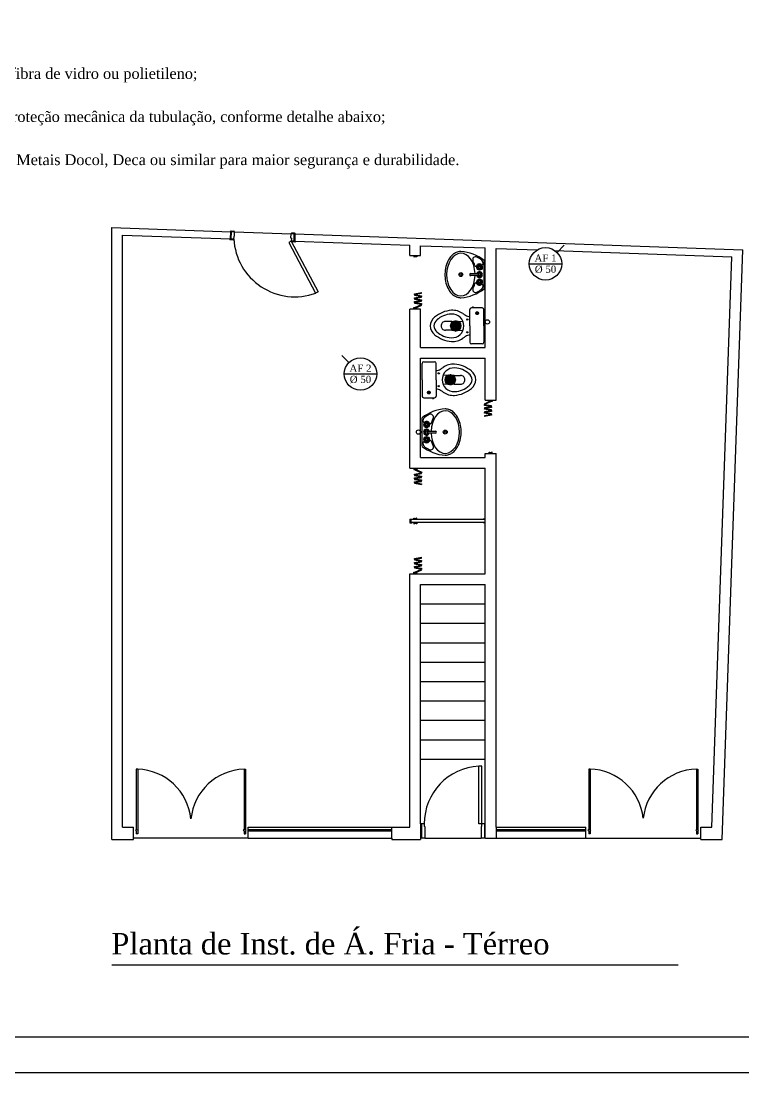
# Model space of a CAD drawing. Header units: millimetres. Extents: x 8900 to 13100, y 733 to 3683.
# Drawn here: x 9999 to 11005, y 733 to 2197 of the extents above; entities that cross this region are included whole.
import ezdxf
from ezdxf.enums import TextEntityAlignment as Align

# ---------------------------------------------------------------- set-up
doc = ezdxf.new("R2010")
doc.units = ezdxf.units.MM
for name, color, linetype in [('001 - 0.050', 1, 'Continuous'), ('002 - 0.150', 2, 'Continuous'), ('004 - 0.350', 4, 'Continuous'), ('005 - 0.350 Color', 5, 'Continuous'), ('006 - 0.500', 6, 'Continuous'), ('014 - 1.000', 14, 'Continuous')]:
    doc.layers.add(name, color=color, linetype=linetype)
doc.styles.add('style1', font='BOOKOS.TTF')
doc.styles.add('style2', font='BOOKOSBI.TTF')
doc.styles.add('style4', font='romantic.ttf')

msp = doc.modelspace()

# ---------------------------------------------------------------- linework, layer by layer
at = {"layer": '001 - 0.050'}
for p, q in [((10296.9, 1903.8), (10291.4, 1904)), ((10291.9, 1905), (10295.9, 1904.9)), ((10292, 1894), (10292.4, 1904)), ((10296.7, 1897.9), (10296.9, 1903.8)), ((10290.8, 1893.1), (10294.8, 1892.9)), ((10295.8, 1893.9), (10291, 1894.1)), ((10295.8, 1893.9), (10296, 1897.9)), ((10296.7, 1897.9), (10296, 1897.9)), ((10372.2, 1889.2), (10409.7, 1818.5)), ((10375.2, 1895), (10375.4, 1901)), ((10375.9, 1895), (10375.2, 1895)), ((10380.9, 1900.9), (10375.4, 1901)), ((10375.4, 1901), (10375.4, 1901)), ((10375.8, 1891), (10413.3, 1820.4)), ((10375.8, 1891), (10375.8, 1891)), ((10380.4, 1901.9), (10376.5, 1902)), ((10380.7, 1889.8), (10376.7, 1890)), ((10379.6, 1890.9), (10379.9, 1900.9)), ((10642.6, 1861.4), (10642.6, 1859.1)), ((10644.1, 1864.1), (10644.1, 1824.5)), ((10625.6, 1845.7), (10635.6, 1845.7)), ((10636.6, 1854.7), (10635.9, 1854.7)), ((10636.6, 1854), (10635.9, 1854)), ((10637.6, 1855.6), (10637.6, 1856.4)), ((10637.6, 1853), (10637.6, 1852.3)), ((10638.3, 1855.6), (10638.3, 1856.4)), ((10638.3, 1853), (10638.3, 1852.3)), ((10639.3, 1854.7), (10640, 1854.7)), ((10639.3, 1854), (10640, 1854)), ((10635.6, 1843), (10625.6, 1843)), ((10636.6, 1834.7), (10635.9, 1834.7)), ((10636.6, 1834), (10635.9, 1834)), ((10637.6, 1835.7), (10637.6, 1836.4)), ((10637.6, 1833.1), (10637.6, 1832.3)), ((10638.3, 1835.7), (10638.3, 1836.4)), ((10638.3, 1833.1), (10638.3, 1832.3)), ((10639.3, 1834.7), (10640, 1834.7)), ((10639.3, 1834), (10640, 1834)), ((10413.3, 1820.4), (10409.7, 1818.5)), ((10642.6, 1829.6), (10642.6, 1827.3)), ((10624.3, 1772.9), (10624.3, 1795.6)), ((10641.6, 1797.9), (10626.7, 1797.9)), ((10627.9, 1797.9), (10627.9, 1798.5)), ((10629.5, 1798.5), (10627.9, 1798.5)), ((10629.3, 1798.8), (10628.1, 1798.8)), ((10629.5, 1797.9), (10629.5, 1798.5)), ((10632.6, 1791), (10634.3, 1792.7)), ((10632.6, 1790.8), (10634.6, 1792.7)), ((10632.6, 1790.6), (10634.8, 1792.7)), ((10632.6, 1791), (10634.7, 1788.9)), ((10632.6, 1790.8), (10634.5, 1788.9)), ((10632.6, 1790.6), (10634.3, 1788.9)), ((10632.7, 1791.2), (10634.1, 1792.7)), ((10632.7, 1790.4), (10634.9, 1792.7)), ((10632.7, 1790.2), (10635.1, 1792.6)), ((10632.7, 1791.3), (10635.1, 1789)), ((10632.7, 1791.2), (10634.9, 1788.9)), ((10632.7, 1790.3), (10634, 1789)), ((10632.8, 1790.1), (10635.3, 1792.6)), ((10632.8, 1789.9), (10635.4, 1792.5)), ((10632.8, 1791.6), (10633.8, 1792.5)), ((10632.8, 1791.6), (10635.4, 1789.1)), ((10632.8, 1791.5), (10635.2, 1789)), ((10632.8, 1789.9), (10633.7, 1789.1)), ((10632.9, 1789.8), (10635.5, 1792.4)), ((10632.9, 1791.8), (10635.5, 1789.2)), ((10633, 1789.7), (10635.7, 1792.3)), ((10633, 1791.9), (10635.6, 1789.2)), ((10633.1, 1789.6), (10635.8, 1792.2)), ((10633.1, 1792), (10635.7, 1789.3)), ((10633.2, 1789.4), (10635.9, 1792.1)), ((10633.2, 1792.1), (10635.9, 1789.4)), ((10633.3, 1792.2), (10636, 1789.5)), ((10633.3, 1789.3), (10636, 1792)), ((10633.4, 1792.3), (10636.1, 1789.7)), ((10633.4, 1789.3), (10636.1, 1791.9)), ((10633.5, 1792.4), (10636.1, 1789.8)), ((10633.5, 1789.2), (10636.2, 1791.8)), ((10633.6, 1792.5), (10636.2, 1789.9)), ((10633.7, 1789.1), (10636.2, 1791.6)), ((10633.8, 1792.6), (10636.3, 1790.1)), ((10633.8, 1789), (10636.3, 1791.5)), ((10633.9, 1792.6), (10636.3, 1790.2)), ((10634, 1789), (10636.4, 1791.3)), ((10634.1, 1792.7), (10636.4, 1790.4)), ((10634.1, 1788.9), (10636.4, 1791.2)), ((10634.3, 1792.7), (10636.4, 1790.6)), ((10634.3, 1788.9), (10636.4, 1791)), ((10634.5, 1792.7), (10636.4, 1790.8)), ((10634.5, 1788.9), (10636.4, 1790.8)), ((10634.7, 1792.7), (10636.4, 1791)), ((10634.8, 1788.9), (10636.4, 1790.6)), ((10635, 1792.7), (10636.4, 1791.2)), ((10635, 1789), (10636.4, 1790.3)), ((10635.3, 1792.6), (10636.3, 1791.5)), ((10635.4, 1789.1), (10636.2, 1790)), ((10641.6, 1797.9), (10641.6, 1797.9)), ((10641.6, 1797.9), (10641.6, 1797.9)), ((10643.9, 1772.9), (10643.9, 1795.6)), ((10599.4, 1778.9), (10590.3, 1779.1)), ((10597.6, 1772.8), (10598.8, 1774)), ((10597.6, 1773.5), (10605.3, 1765.8)), ((10597.6, 1773.3), (10605.1, 1765.8)), ((10597.6, 1772.4), (10604.2, 1765.8)), ((10597.7, 1771.8), (10598.3, 1772.3)), ((10597.8, 1774.5), (10606.3, 1766)), ((10598, 1774.3), (10599.4, 1775.7)), ((10598.1, 1775.4), (10607.2, 1766.2)), ((10598.4, 1776.2), (10608, 1766.6)), ((10598.5, 1776), (10600, 1777.5)), ((10598.5, 1771.5), (10600, 1772.9)), ((10598.8, 1776.9), (10608.7, 1767)), ((10599.1, 1773.2), (10600.5, 1774.6)), ((10599.3, 1777.6), (10609.4, 1767.5)), ((10599.4, 1778.4), (10614.9, 1779.4)), ((10599.4, 1778.9), (10604.3, 1779.2)), ((10599.4, 1778.4), (10599.4, 1772.9)), ((10599.4, 1767.5), (10599.4, 1772.9)), ((10599.7, 1774.9), (10601.1, 1776.3)), ((10599.9, 1778.1), (10610, 1768)), ((10600.3, 1776.6), (10601.7, 1778)), ((10600.3, 1772.1), (10601.7, 1773.5)), ((10600.5, 1778.7), (10610.5, 1768.7)), ((10600.8, 1778.3), (10602.1, 1779.6)), ((10600.8, 1773.8), (10602.2, 1775.2)), ((10601.2, 1779.1), (10610.9, 1769.3)), ((10601.4, 1775.5), (10602.8, 1776.9)), ((10601.4, 1770.9), (10602.8, 1772.3)), ((10601.9, 1779.5), (10611.3, 1770.1)), ((10601.9, 1779.5), (10611.3, 1770.1)), ((10602, 1777.2), (10603.4, 1778.6)), ((10602, 1772.6), (10603.4, 1774)), ((10602.5, 1778.9), (10603.7, 1780)), ((10602.5, 1774.3), (10603.9, 1775.7)), ((10602.7, 1779.8), (10611.6, 1770.9)), ((10603.1, 1776), (10604.5, 1777.5)), ((10603.1, 1771.5), (10604.5, 1772.9)), ((10603.7, 1780), (10611.8, 1771.9)), ((10603.7, 1777.7), (10605.1, 1779.2)), ((10603.7, 1773.2), (10605.1, 1774.6)), ((10604.2, 1779.4), (10604.9, 1780.1)), ((10604.2, 1774.9), (10605.7, 1776.3)), ((10604.7, 1780.1), (10611.9, 1772.9)), ((10604.8, 1776.6), (10606.2, 1778)), ((10604.8, 1772.1), (10606.2, 1773.5)), ((10605.4, 1778.3), (10606.8, 1779.7)), ((10605.4, 1773.8), (10606.8, 1775.2)), ((10605.9, 1775.5), (10609.1, 1778.6)), ((10605.9, 1775.5), (10607.4, 1776.9)), ((10605.9, 1770.9), (10607.4, 1772.3)), ((10606, 1780), (10611.8, 1774.1)), ((10606.5, 1777.2), (10607.9, 1778.6)), ((10606.5, 1772.6), (10607.9, 1774)), ((10607.1, 1778.9), (10607.7, 1779.5)), ((10607.1, 1774.3), (10608.5, 1775.7)), ((10607.6, 1779.5), (10611.3, 1775.7)), ((10607.6, 1776), (10609.1, 1777.5)), ((10607.6, 1771.5), (10609.1, 1772.9)), ((10608.2, 1777.7), (10609.1, 1778.6)), ((10608.2, 1773.2), (10609.6, 1774.6)), ((10608.8, 1774.9), (10610.2, 1776.3)), ((10609.3, 1776.6), (10610.3, 1777.5)), ((10609.3, 1772.1), (10610.8, 1773.5)), ((10609.9, 1773.8), (10611.3, 1775.2)), ((10610.5, 1775.5), (10611.2, 1776.1)), ((10610.5, 1770.9), (10611.9, 1772.3)), ((10611.1, 1772.6), (10611.9, 1773.5)), ((10611.6, 1774.3), (10611.7, 1774.5)), ((10624.3, 1772.9), (10624.3, 1750.3)), ((10643.9, 1772.9), (10643.9, 1750.3)), ((10599.4, 1767), (10590.3, 1766.8)), ((10597.9, 1771), (10602.8, 1766.1)), ((10598.2, 1770), (10599.4, 1771.2)), ((10598.6, 1769.3), (10598.8, 1769.5)), ((10598.9, 1768.9), (10600.7, 1767.1)), ((10599.1, 1768.6), (10600.5, 1770.1)), ((10599.4, 1767.5), (10614.8, 1766.5)), ((10599.4, 1767), (10604.3, 1766.7)), ((10599.6, 1768), (10600, 1768.4)), ((10599.7, 1770.4), (10601.1, 1771.8)), ((10600.3, 1767.5), (10601.7, 1768.9)), ((10600.8, 1769.2), (10602.2, 1770.6)), ((10600.9, 1767), (10601.1, 1767.2)), ((10601.6, 1766.6), (10602.8, 1767.8)), ((10602, 1768.1), (10603.4, 1769.5)), ((10602.5, 1769.8), (10603.9, 1771.2)), ((10603.1, 1766.9), (10604.5, 1768.4)), ((10603.3, 1766), (10603.9, 1766.7)), ((10603.7, 1768.6), (10605.1, 1770.1)), ((10604.2, 1770.4), (10605.7, 1771.8)), ((10604.2, 1765.8), (10605.7, 1767.2)), ((10604.8, 1767.5), (10606.2, 1768.9)), ((10605.4, 1769.2), (10606.8, 1770.6)), ((10605.9, 1766.4), (10607.4, 1767.8)), ((10606.5, 1768.1), (10607.9, 1769.5)), ((10607.1, 1769.8), (10608.5, 1771.2)), ((10607.2, 1766.2), (10611.5, 1770.5)), ((10607.6, 1766.9), (10609.1, 1768.4)), ((10608.2, 1768.6), (10609.6, 1770.1)), ((10608.8, 1770.4), (10610.2, 1771.8)), ((10609.3, 1767.5), (10610.4, 1768.6)), ((10609.9, 1769.2), (10611.3, 1770.6)), ((10641.6, 1747.9), (10626.7, 1747.9)), ((10557.9, 1697.9), (10557.9, 1720.6)), ((10560.3, 1722.9), (10575.2, 1722.9)), ((10577.6, 1697.9), (10577.6, 1720.6)), ((10602.5, 1703.4), (10587.1, 1704.4)), ((10591.4, 1700), (10590, 1698.6)), ((10598.2, 1690.9), (10590.1, 1699)), ((10599.1, 1691.1), (10590.3, 1700)), ((10594.6, 1704.6), (10590.4, 1700.4)), ((10592, 1701.7), (10590.5, 1700.3)), ((10600, 1691.4), (10590.6, 1700.8)), ((10600, 1691.4), (10590.6, 1700.8)), ((10600.7, 1691.8), (10591, 1701.6)), ((10592.5, 1698.8), (10591.1, 1697.4)), ((10592.5, 1703.4), (10591.4, 1702.3)), ((10601.4, 1692.2), (10591.4, 1702.2)), ((10593.1, 1700.5), (10591.7, 1699.1)), ((10602, 1692.8), (10591.9, 1702.9)), ((10593.7, 1702.2), (10592.2, 1700.8)), ((10602.6, 1693.3), (10592.5, 1703.4)), ((10594.2, 1703.9), (10592.8, 1702.5)), ((10594.2, 1699.4), (10592.8, 1698)), ((10603.1, 1694), (10593.2, 1703.9)), ((10594.8, 1701.1), (10593.4, 1699.7)), ((10603.5, 1694.7), (10593.9, 1704.3)), ((10595.4, 1702.8), (10594, 1701.4)), ((10595.9, 1704.5), (10594.5, 1703.1)), ((10595.9, 1700), (10594.5, 1698.5)), ((10603.8, 1695.5), (10594.7, 1704.7)), ((10596.5, 1701.7), (10595.1, 1700.3)), ((10604.1, 1696.4), (10595.5, 1704.9)), ((10597.1, 1703.4), (10595.7, 1702)), ((10597.1, 1698.8), (10595.7, 1697.4)), ((10597.6, 1705.1), (10596.2, 1703.7)), ((10597.6, 1700.5), (10596.2, 1699.1)), ((10604.2, 1697.4), (10596.5, 1705.1)), ((10604.3, 1697.6), (10596.8, 1705.1)), ((10598.2, 1702.2), (10596.8, 1700.8)), ((10598.8, 1703.9), (10597.4, 1702.5)), ((10598.8, 1699.4), (10597.4, 1698)), ((10602.5, 1703.9), (10597.6, 1704.2)), ((10604.2, 1698.5), (10597.7, 1705.1)), ((10598.6, 1704.9), (10597.9, 1704.2)), ((10599.4, 1701.1), (10597.9, 1699.7)), ((10599.9, 1702.8), (10598.5, 1701.4)), ((10604, 1699.9), (10599, 1704.8)), ((10600.3, 1704.3), (10599.1, 1703.1)), ((10600.5, 1700), (10599.1, 1698.5)), ((10601.1, 1701.7), (10599.6, 1700.3)), ((10601.6, 1703.4), (10600.2, 1702)), ((10601.6, 1698.8), (10600.2, 1697.4)), ((10601, 1703.9), (10600.8, 1703.7)), ((10602.2, 1700.5), (10600.8, 1699.1)), ((10603, 1702), (10601.2, 1703.8)), ((10602.8, 1702.2), (10601.3, 1700.8)), ((10602.3, 1702.9), (10601.9, 1702.5)), ((10603.3, 1699.4), (10601.9, 1698)), ((10602.5, 1703.9), (10611.6, 1704.1)), ((10602.5, 1703.4), (10602.5, 1697.9)), ((10603.6, 1700.8), (10602.5, 1699.7)), ((10603.3, 1701.6), (10603, 1701.4)), ((10604.2, 1699.1), (10603.6, 1698.5)), ((10557.9, 1697.9), (10557.9, 1675.3)), ((10577.6, 1697.9), (10577.6, 1675.3)), ((10602.5, 1692.5), (10587, 1691.5)), ((10590.8, 1698.3), (10590, 1697.4)), ((10597.2, 1690.8), (10590, 1698)), ((10595.9, 1690.9), (10590.1, 1696.7)), ((10590.3, 1696.6), (10590.1, 1696.4)), ((10592, 1697.1), (10590.5, 1695.7)), ((10594.3, 1691.4), (10590.5, 1695.1)), ((10591.4, 1695.4), (10590.7, 1694.8)), ((10592.5, 1694.3), (10591.6, 1693.4)), ((10593.1, 1696), (10591.7, 1694.6)), ((10593.7, 1697.7), (10592.2, 1696.3)), ((10595.9, 1695.4), (10592.8, 1692.3)), ((10594.2, 1694.9), (10592.8, 1693.4)), ((10593.7, 1693.2), (10592.8, 1692.3)), ((10594.8, 1696.6), (10593.4, 1695.1)), ((10595.4, 1698.3), (10594, 1696.8)), ((10595.4, 1693.7), (10594, 1692.3)), ((10594.8, 1692), (10594.2, 1691.4)), ((10595.9, 1695.4), (10594.5, 1694)), ((10596.5, 1697.1), (10595.1, 1695.7)), ((10596.5, 1692.6), (10595.1, 1691.2)), ((10597.1, 1694.3), (10595.7, 1692.9)), ((10597.6, 1696), (10596.2, 1694.6)), ((10598.2, 1697.7), (10596.8, 1696.3)), ((10598.2, 1693.2), (10596.8, 1691.7)), ((10597.6, 1691.4), (10597, 1690.8)), ((10598.8, 1694.9), (10597.4, 1693.4)), ((10602.5, 1692), (10597.6, 1691.7)), ((10599.4, 1696.6), (10597.9, 1695.1)), ((10599.4, 1692), (10598.2, 1690.9)), ((10599.9, 1698.3), (10598.5, 1696.8)), ((10599.9, 1693.7), (10598.5, 1692.3)), ((10600.5, 1695.4), (10599.1, 1694)), ((10601.1, 1697.1), (10599.6, 1695.7)), ((10601.1, 1692.6), (10599.8, 1691.3)), ((10601.6, 1694.3), (10600.2, 1692.9)), ((10602.2, 1696), (10600.8, 1694.6)), ((10602.8, 1697.7), (10601.3, 1696.3)), ((10603.3, 1694.9), (10601.9, 1693.4)), ((10602.5, 1692.5), (10602.5, 1697.9)), ((10603.9, 1696.6), (10602.5, 1695.1)), ((10602.5, 1692), (10611.6, 1691.8)), ((10604.3, 1698.1), (10603, 1696.8)), ((10560.3, 1672.9), (10575.2, 1672.9)), ((10560.3, 1672.9), (10560.3, 1672.9)), ((10560.3, 1672.9), (10560.3, 1672.9)), ((10567.3, 1682), (10565.4, 1680.1)), ((10567.4, 1678.2), (10565.4, 1680.1)), ((10567.1, 1682), (10565.5, 1680.3)), ((10567.5, 1682), (10565.5, 1679.9)), ((10567.7, 1682), (10565.5, 1679.7)), ((10566.9, 1681.9), (10565.5, 1680.6)), ((10567.9, 1681.9), (10565.5, 1679.5)), ((10567.9, 1678.3), (10565.5, 1680.7)), ((10567.8, 1678.2), (10565.5, 1680.5)), ((10567.6, 1678.2), (10565.5, 1680.3)), ((10567.2, 1678.2), (10565.5, 1679.9)), ((10566.9, 1678.2), (10565.5, 1679.7)), ((10568.1, 1681.9), (10565.6, 1679.4)), ((10568.2, 1681.8), (10565.6, 1679.2)), ((10566.5, 1681.8), (10565.6, 1680.9)), ((10568.1, 1678.3), (10565.6, 1680.8)), ((10566.6, 1678.3), (10565.6, 1679.4)), ((10568.3, 1681.7), (10565.7, 1679.1)), ((10568.4, 1678.5), (10565.7, 1681.1)), ((10568.2, 1678.4), (10565.7, 1681)), ((10568.5, 1681.6), (10565.8, 1679)), ((10568.5, 1678.6), (10565.8, 1681.2)), ((10568.6, 1681.5), (10565.9, 1678.9)), ((10568.6, 1678.7), (10565.9, 1681.3)), ((10568.7, 1678.8), (10566, 1681.5)), ((10568.7, 1681.4), (10566, 1678.7)), ((10568.8, 1678.9), (10566.1, 1681.6)), ((10568.8, 1681.3), (10566.1, 1678.6)), ((10568.9, 1681.2), (10566.2, 1678.6)), ((10568.9, 1679), (10566.3, 1681.6)), ((10569, 1681.1), (10566.3, 1678.5)), ((10569, 1679.1), (10566.4, 1681.7)), ((10569.1, 1679.3), (10566.5, 1681.8)), ((10569, 1681), (10566.5, 1678.4)), ((10569.1, 1680.8), (10566.6, 1678.3)), ((10569.1, 1679.4), (10566.7, 1681.9)), ((10569.2, 1679.6), (10566.8, 1681.9)), ((10569.2, 1680.7), (10566.8, 1678.3)), ((10569.2, 1680.5), (10566.9, 1678.2)), ((10569.2, 1679.7), (10567, 1682)), ((10569.2, 1680.3), (10567.1, 1678.2)), ((10569.2, 1679.9), (10567.2, 1682)), ((10569.3, 1680.1), (10567.3, 1678.2)), ((10569.3, 1680.1), (10567.4, 1682)), ((10569.2, 1679.9), (10567.5, 1678.2)), ((10569.2, 1680.3), (10567.6, 1682)), ((10569.2, 1679.6), (10567.8, 1678.2)), ((10569.2, 1680.6), (10567.9, 1681.9)), ((10569.1, 1679.3), (10568.1, 1678.3)), ((10569.1, 1680.9), (10568.2, 1681.8)), ((10572.4, 1672.9), (10572.4, 1672.4)), ((10572.4, 1672.4), (10574, 1672.4)), ((10572.6, 1672.1), (10573.8, 1672.1)), ((10574, 1672.9), (10574, 1672.4)), ((10557.9, 1605.3), (10557.9, 1644.9)), ((10559.4, 1639.9), (10559.4, 1642.2)), ((10562.8, 1635.4), (10562.1, 1635.4)), ((10562.8, 1634.8), (10562.1, 1634.8)), ((10563.8, 1636.4), (10563.8, 1637.2)), ((10563.8, 1633.8), (10563.8, 1633)), ((10564.5, 1636.4), (10564.5, 1637.2)), ((10564.5, 1633.8), (10564.5, 1633)), ((10565.4, 1634.8), (10566.2, 1634.8)), ((10565.5, 1635.4), (10566.2, 1635.4)), ((10566.5, 1626.5), (10576.5, 1626.5)), ((10562.8, 1615.5), (10562.1, 1615.5)), ((10562.8, 1614.8), (10562.1, 1614.8)), ((10563.8, 1616.5), (10563.8, 1617.2)), ((10563.8, 1613.8), (10563.8, 1613.1)), ((10564.5, 1616.5), (10564.5, 1617.2)), ((10564.5, 1613.8), (10564.5, 1613.1)), ((10565.4, 1614.8), (10566.2, 1614.8)), ((10565.5, 1615.5), (10566.2, 1615.5)), ((10576.5, 1623.8), (10566.5, 1623.8)), ((10559.4, 1608.1), (10559.4, 1610.4)), ((10640.9, 1159.9), (10636.9, 1159.9)), ((10636.9, 1079.9), (10636.9, 1159.9)), ((10640.9, 1079.9), (10640.9, 1159.9)), ((10560.9, 1079.9), (10556.1, 1079.9)), ((10557.1, 1079.9), (10557.1, 1059.9)), ((10560.9, 1079.9), (10560.9, 1075.9)), ((10561.6, 1075.9), (10560.9, 1075.9)), ((10561.6, 1075.9), (10561.6, 1059.9)), ((10640.9, 1075.9), (10640.2, 1075.9)), ((10640.2, 1075.9), (10640.2, 1059.9)), ((10640.9, 1079.9), (10640.9, 1079.9)), ((10644.7, 1079.9), (10644.7, 1059.9)), ((10561.6, 1059.9), (10556.1, 1059.9)), ((10640.2, 1059.9), (10640.2, 1059.9)), ((10645.7, 1059.9), (10640.2, 1059.9)), ((10646.2, 1059.9), (10646.2, 1059.9))]:
    msp.add_line(p, q, dxfattribs=at)
at = {"layer": '001 - 0.050', "ltscale": 2.5}
for p, q in [((10375.8, 1891), (10372.2, 1889.2)), ((10375.9, 1895), (10375.8, 1891)), ((10380.6, 1890.9), (10375.8, 1891)), ((10546.4, 1871), (10546.4, 1869)), ((10546.4, 1869), (10546.9, 1869)), ((10546.9, 1869), (10547.6, 1869.7)), ((10547.6, 1869.7), (10549.2, 1869.7)), ((10549.9, 1869), (10549.2, 1869.7)), ((10550.4, 1869), (10549.9, 1869)), ((10550.4, 1871), (10550.4, 1869)), ((10547.2, 1817.6), (10557.1, 1819.3)), ((10547.4, 1816.6), (10547.2, 1817.6)), ((10547.4, 1816.6), (10547.2, 1815.6)), ((10547.4, 1816.6), (10557.2, 1818.3)), ((10547.4, 1816.6), (10557.2, 1814.8)), ((10557.2, 1818.3), (10557.1, 1819.3)), ((10547.2, 1815.6), (10557.1, 1813.8)), ((10547.2, 1812.1), (10557.1, 1813.8)), ((10547.4, 1811.1), (10547.2, 1812.1)), ((10547.4, 1811.1), (10547.2, 1810.1)), ((10547.2, 1810.1), (10557.1, 1808.4)), ((10547.2, 1806.7), (10557.1, 1808.4)), ((10547.4, 1805.7), (10547.2, 1806.7)), ((10547.4, 1805.7), (10547.2, 1804.7)), ((10547.2, 1804.7), (10557.1, 1803)), ((10547.4, 1811.1), (10557.2, 1812.9)), ((10547.4, 1811.1), (10557.2, 1809.4)), ((10547.4, 1805.7), (10557.2, 1807.4)), ((10547.4, 1805.7), (10557.2, 1803.9)), ((10548, 1798.6), (10557.1, 1802.8)), ((10548.4, 1797.7), (10557.5, 1801.9)), ((10557.2, 1814.8), (10557.1, 1813.8)), ((10557.2, 1812.9), (10557.1, 1813.8)), ((10557.2, 1809.4), (10557.1, 1808.4)), ((10557.2, 1807.4), (10557.1, 1808.4)), ((10557.2, 1803.9), (10557.1, 1803)), ((10557.5, 1801.9), (10557.1, 1802.8)), ((10546.4, 1796.4), (10546.4, 1798.4)), ((10546.4, 1798.4), (10546.9, 1798.4)), ((10546.9, 1798.4), (10547.6, 1797.7)), ((10547.6, 1797.7), (10549.2, 1797.7)), ((10548.4, 1797.7), (10548, 1798.6)), ((10549.9, 1798.4), (10549.2, 1797.7)), ((10550.4, 1798.4), (10549.9, 1798.4)), ((10550.4, 1796.4), (10550.4, 1798.4)), ((10651.4, 1669.7), (10651.4, 1667.7)), ((10655.4, 1669.7), (10655.4, 1667.7)), ((10653.4, 1668.5), (10644.4, 1664.2)), ((10644.4, 1664.2), (10644.8, 1663.3)), ((10644.6, 1662.2), (10644.8, 1663.2)), ((10654.5, 1660.5), (10644.6, 1662.2)), ((10654.5, 1660.5), (10644.6, 1658.7)), ((10644.6, 1658.7), (10644.8, 1657.7)), ((10644.6, 1656.8), (10644.8, 1657.7)), ((10654.5, 1655), (10644.6, 1656.8)), ((10654.5, 1655), (10644.6, 1653.3)), ((10653.9, 1667.5), (10644.8, 1663.3)), ((10654.7, 1661.5), (10644.8, 1663.2)), ((10654.7, 1659.5), (10644.8, 1657.7)), ((10654.7, 1656), (10644.8, 1657.7)), ((10651.4, 1667.7), (10651.9, 1667.7)), ((10651.9, 1667.7), (10652.6, 1668.5)), ((10654.2, 1668.5), (10652.6, 1668.5)), ((10653.4, 1668.5), (10653.9, 1667.5)), ((10654.9, 1667.7), (10654.2, 1668.5)), ((10654.5, 1660.5), (10654.7, 1661.5)), ((10654.5, 1660.5), (10654.7, 1659.5)), ((10654.5, 1655), (10654.7, 1656)), ((10654.5, 1655), (10654.7, 1654)), ((10655.4, 1667.7), (10654.9, 1667.7)), ((10644.6, 1653.3), (10644.8, 1652.3)), ((10644.6, 1651.3), (10644.8, 1652.3)), ((10654.5, 1649.6), (10644.6, 1651.3)), ((10654.5, 1649.6), (10644.6, 1647.8)), ((10644.6, 1647.8), (10644.8, 1646.9)), ((10654.7, 1654), (10644.8, 1652.3)), ((10654.7, 1650.6), (10644.8, 1652.3)), ((10654.7, 1648.6), (10644.8, 1646.9)), ((10654.5, 1649.6), (10654.7, 1650.6)), ((10654.5, 1649.6), (10654.7, 1648.6)), ((10651.4, 1595.1), (10651.4, 1597.1)), ((10651.4, 1597.1), (10651.9, 1597.1)), ((10651.9, 1597.1), (10652.6, 1596.4)), ((10654.2, 1596.4), (10652.6, 1596.4)), ((10654.9, 1597.1), (10654.2, 1596.4)), ((10655.4, 1597.1), (10654.9, 1597.1)), ((10655.4, 1595.1), (10655.4, 1597.1)), ((10546.4, 1574.9), (10546.4, 1572.9)), ((10546.4, 1572.9), (10546.9, 1572.9)), ((10546.9, 1572.9), (10547.6, 1573.7)), ((10547.2, 1566.7), (10557.1, 1568.4)), ((10547.4, 1565.7), (10557.2, 1567.4)), ((10547.6, 1573.7), (10549.2, 1573.7)), ((10548.4, 1573.7), (10548, 1572.7)), ((10548, 1572.7), (10557.1, 1568.5)), ((10548.4, 1573.7), (10557.5, 1569.4)), ((10549.9, 1572.9), (10549.2, 1573.7)), ((10550.4, 1572.9), (10549.9, 1572.9)), ((10550.4, 1574.9), (10550.4, 1572.9)), ((10557.5, 1569.4), (10557.1, 1568.5)), ((10557.2, 1567.4), (10557.1, 1568.4)), ((10547.4, 1565.7), (10547.2, 1566.7)), ((10547.4, 1565.7), (10547.2, 1564.7)), ((10547.2, 1564.7), (10557.1, 1562.9)), ((10547.2, 1561.2), (10557.1, 1562.9)), ((10547.4, 1560.2), (10547.2, 1561.2)), ((10547.4, 1560.2), (10547.2, 1559.2)), ((10547.2, 1559.2), (10557.1, 1557.5)), ((10547.2, 1555.8), (10557.1, 1557.5)), ((10547.4, 1554.8), (10547.2, 1555.8)), ((10547.4, 1554.8), (10547.2, 1553.8)), ((10547.2, 1553.8), (10557.1, 1552.1)), ((10547.4, 1565.7), (10557.2, 1563.9)), ((10547.4, 1560.2), (10557.2, 1562)), ((10547.4, 1560.2), (10557.2, 1558.5)), ((10547.4, 1554.8), (10557.2, 1556.5)), ((10547.4, 1554.8), (10557.2, 1553)), ((10557.2, 1563.9), (10557.1, 1562.9)), ((10557.2, 1562), (10557.1, 1562.9)), ((10557.2, 1558.5), (10557.1, 1557.5)), ((10557.2, 1556.5), (10557.1, 1557.5)), ((10557.2, 1553), (10557.1, 1552.1)), ((10540.9, 1503.9), (10543.9, 1503.9)), ((10540.9, 1503.9), (10540.9, 1498.9)), ((10540.9, 1498.9), (10543.9, 1498.9)), ((10645.9, 1503.4), (10542.4, 1503.4)), ((10542.4, 1503.4), (10542.4, 1499.4)), ((10645.9, 1499.4), (10542.4, 1499.4)), ((10543.9, 1503.4), (10543.9, 1503.9)), ((10543.9, 1498.9), (10543.9, 1499.4)), ((10546.4, 1503.3), (10546.4, 1505.3)), ((10546.4, 1505.3), (10546.9, 1505.3)), ((10546.4, 1499.5), (10546.4, 1497.5)), ((10546.4, 1497.5), (10546.9, 1497.5)), ((10546.9, 1505.3), (10547.6, 1504.6)), ((10546.9, 1497.5), (10547.6, 1498.3)), ((10547.6, 1504.6), (10549.2, 1504.6)), ((10547.6, 1498.3), (10549.2, 1498.3)), ((10549.9, 1505.3), (10549.2, 1504.6)), ((10549.9, 1497.5), (10549.2, 1498.3)), ((10550.4, 1505.3), (10549.9, 1505.3)), ((10550.4, 1497.5), (10549.9, 1497.5)), ((10550.4, 1503.3), (10550.4, 1505.3)), ((10550.4, 1499.5), (10550.4, 1497.5)), ((10645.9, 1503.9), (10642.9, 1503.9)), ((10642.9, 1503.4), (10642.9, 1503.9)), ((10642.9, 1498.9), (10642.9, 1499.4)), ((10645.9, 1498.9), (10642.9, 1498.9)), ((10547.2, 1449.1), (10557.1, 1450.8)), ((10547.4, 1448.1), (10557.2, 1449.8)), ((10557.2, 1449.8), (10557.1, 1450.8)), ((10547.4, 1448.1), (10547.2, 1449.1)), ((10547.4, 1448.1), (10547.2, 1447.1)), ((10547.2, 1447.1), (10557.1, 1445.4)), ((10547.2, 1443.7), (10557.1, 1445.4)), ((10547.4, 1442.7), (10547.2, 1443.7)), ((10547.4, 1442.7), (10547.2, 1441.7)), ((10547.2, 1441.7), (10557.1, 1439.9)), ((10547.2, 1438.2), (10557.1, 1439.9)), ((10547.4, 1437.2), (10547.2, 1438.2)), ((10547.4, 1437.2), (10547.2, 1436.2)), ((10547.2, 1436.2), (10557.1, 1434.5)), ((10547.4, 1448.1), (10557.2, 1446.4)), ((10547.4, 1442.7), (10557.2, 1444.4)), ((10547.4, 1442.7), (10557.2, 1440.9)), ((10547.4, 1437.2), (10557.2, 1439)), ((10547.4, 1437.2), (10557.2, 1435.5)), ((10557.2, 1446.4), (10557.1, 1445.4)), ((10557.2, 1444.4), (10557.1, 1445.4)), ((10557.2, 1440.9), (10557.1, 1439.9)), ((10557.2, 1439), (10557.1, 1439.9)), ((10557.2, 1435.5), (10557.1, 1434.5)), ((10546.4, 1427.9), (10546.4, 1429.9)), ((10546.4, 1429.9), (10546.9, 1429.9)), ((10546.9, 1429.9), (10547.6, 1429.2)), ((10547.6, 1429.2), (10549.2, 1429.2)), ((10548, 1430.1), (10557.1, 1434.4)), ((10548.4, 1429.2), (10548, 1430.1)), ((10548.4, 1429.2), (10557.5, 1433.5)), ((10549.9, 1429.9), (10549.2, 1429.2)), ((10550.4, 1429.9), (10549.9, 1429.9)), ((10550.4, 1427.9), (10550.4, 1429.9)), ((10557.5, 1433.5), (10557.1, 1434.4)), ((10161.9, 1155.9), (10159.9, 1155.9)), ((10159.9, 1155.9), (10159.9, 1072.1)), ((10161.9, 1155.9), (10161.9, 1072.1)), ((10309.9, 1155.9), (10311.9, 1155.9)), ((10309.9, 1155.9), (10309.9, 1072.1)), ((10311.9, 1155.9), (10311.9, 1072.1)), ((10789.9, 1155.9), (10789.9, 1072.1)), ((10791.9, 1155.9), (10789.9, 1155.9)), ((10791.9, 1155.9), (10791.9, 1072.1)), ((10939.9, 1155.9), (10939.9, 1072.1)), ((10939.9, 1155.9), (10941.9, 1155.9)), ((10941.9, 1155.9), (10941.9, 1072.1)), ((10159.9, 1069.8), (10159.9, 1065.9)), ((10161.9, 1069.8), (10161.9, 1065.9)), ((10309.9, 1069.8), (10309.9, 1065.9)), ((10311.9, 1069.8), (10311.9, 1065.9)), ((10315.9, 1071.9), (10515.9, 1071.9)), ((10315.9, 1069.9), (10515.9, 1069.9)), ((10640.9, 1079.9), (10636.9, 1079.9)), ((10645.7, 1079.9), (10640.9, 1079.9)), ((10640.9, 1075.9), (10640.9, 1079.9)), ((10660.9, 1071.9), (10785.9, 1071.9)), ((10660.9, 1069.9), (10785.9, 1069.9)), ((10789.9, 1069.8), (10789.9, 1065.9)), ((10791.9, 1069.8), (10791.9, 1065.9)), ((10939.9, 1069.8), (10939.9, 1065.9)), ((10941.9, 1069.8), (10941.9, 1065.9)), ((10161.9, 1065.9), (10159.9, 1065.9)), ((10309.9, 1065.9), (10311.9, 1065.9)), ((10791.9, 1065.9), (10789.9, 1065.9)), ((10939.9, 1065.9), (10941.9, 1065.9))]:
    msp.add_line(p, q, dxfattribs=at)
at = {"layer": '001 - 0.050'}
for centre, radius in [((10611.9, 1844.4), 2.73), ((10611.9, 1844.4), 1.45), ((10637.9, 1854.3), 3.78), ((10635.2, 1854.3), 0.769), ((10637.9, 1854.3), 1.38), ((10637.9, 1844.3), 1.38), ((10637.9, 1857.1), 0.769), ((10637.9, 1851.6), 0.769), ((10640.7, 1854.3), 0.769), ((10637.9, 1834.4), 3.78), ((10635.2, 1834.4), 0.769), ((10637.9, 1834.4), 1.38), ((10637.9, 1837.1), 0.769), ((10637.9, 1831.6), 0.769), ((10640.7, 1834.4), 0.769), ((10634.5, 1790.8), 1.9), ((10604.8, 1772.9), 7.14), ((10620.8, 1781.9), 0.893), ((10620.8, 1764), 0.893), ((10581.1, 1706.9), 0.893), ((10597.1, 1697.9), 7.14), ((10581.1, 1689), 0.893), ((10567.4, 1680.1), 1.9), ((10564.1, 1635.1), 3.78), ((10561.4, 1635.1), 0.769), ((10564.1, 1635.1), 1.38), ((10564.1, 1625.1), 1.38), ((10564.1, 1637.8), 0.769), ((10564.1, 1632.3), 0.769), ((10566.9, 1635.1), 0.769), ((10590.1, 1625.1), 2.73), ((10590.1, 1625.1), 1.45), ((10564.1, 1615.2), 3.78), ((10561.4, 1615.2), 0.769), ((10564.1, 1615.2), 1.38), ((10564.1, 1617.9), 0.769), ((10564.1, 1612.4), 0.769), ((10566.9, 1615.2), 0.769)]:
    msp.add_circle(centre, radius, dxfattribs=at)
at = {"layer": '001 - 0.050', "ltscale": 2.5}
for centre in [(10160.9, 1070.9), (10310.9, 1070.9), (10790.9, 1070.9), (10940.9, 1070.9)]:
    msp.add_circle(centre, 1.5, dxfattribs=at)
at = {"layer": '001 - 0.050'}
for centre, radius, start, end in [((10291.9, 1904), 1, 87.9571, 177.9571), ((10295.9, 1903.9), 1, 357.9571, 87.9571), ((10290.8, 1894.1), 1, 177.9571, 267.9571), ((10294.8, 1893.9), 1, 267.9571, 357.9571), ((10376.4, 1901), 1, 87.9571, 177.9571), ((10376.8, 1891), 1, 177.9571, 177.9571), ((10376.8, 1891), 1, 177.9571, 267.9571), ((10380.4, 1900.9), 1, 357.9571, 87.9571), ((10380.8, 1890.8), 1, 267.9571, 357.9571), ((10607.7, 1817.4), 59.3, 52.0345, 85.8579), ((10632.3, 1865.3), 3.96, 62.7274, 207.6975), ((10607.7, 1817.4), 57.8, 54.8128, 62.7274), ((10638.7, 1861.4), 3.96, 0, 54.8128), ((10625.6, 1844.3), 1.38, 90, 270), ((10632.6, 1857), 1.1, 196.2412, 333.6816), ((10637.9, 1854.3), 4.88, 52.968, 153.6816), ((10637.9, 1844.3), 4.12, 199.6397, 160.3486), ((10637.9, 1854.3), 2.75, 105.7907, 164.7593), ((10637.9, 1854.3), 2.75, 195.9211, 253.5587), ((10637.9, 1844.3), 2.75, 210.2446, 149.6569), ((10637.9, 1854.3), 2.75, 16.0953, 73.7658), ((10637.9, 1854.3), 2.75, 285.9116, 343.88), ((10641.5, 1859.1), 1.1, 232.968, 0), ((10632.6, 1831.7), 1.1, 26.2538, 163.7502), ((10637.9, 1834.4), 4.88, 206.2538, 307.032), ((10637.9, 1834.4), 2.75, 105.9116, 163.88), ((10637.9, 1834.4), 2.75, 196.0953, 253.7658), ((10637.9, 1834.4), 2.75, 15.9211, 73.5587), ((10637.9, 1834.4), 2.75, 285.7907, 344.7593), ((10641.5, 1829.6), 1.1, 0, 127.032), ((10607.7, 1871.3), 59.3, 274.1421, 307.9655), ((10632.3, 1823.4), 3.96, 152.2592, 297.2549), ((10607.7, 1871.3), 57.8, 297.2549, 305.1872), ((10638.7, 1827.3), 3.96, 305.1872, 0), ((10602.9, 1750.6), 44.3, 95.3547, 128.617), ((10600.2, 1756.9), 32.6, 93.0057, 131.9097), ((10599.6, 1772.9), 16.5, 359.9848, 93.7848), ((10600.6, 1771.3), 23.4, 53.3289, 94.4554), ((10631.4, 1812.2), 27.7, 232.6506, 242.0098), ((10626.9, 1802.4), 17, 239.9999, 261.296), ((10626.7, 1795.6), 2.38, 90, 180), ((10628.1, 1798.5), 0.238, 90, 180), ((10629.3, 1798.5), 0.238, 0, 90), ((10641.6, 1795.6), 2.38, 0, 90), ((10586.8, 1771.7), 17.7, 130.628, 176.0076), ((10586.8, 1774.2), 17.7, 183.9924, 229.372), ((10586.3, 1772.1), 11.9, 129.8314, 176.174), ((10586.2, 1773.7), 11.9, 183.8225, 230.2134), ((10590.3, 1773.1), 5.96, 90.0403, 181.5783), ((10590.3, 1772.8), 5.96, 178.6285, 269.9635), ((10599.6, 1772.9), 16.5, 266.2152, 0.0152), ((10602.9, 1795.3), 44.3, 231.383, 264.6453), ((10600.2, 1789), 32.6, 228.0903, 266.9943), ((10631.4, 1733.7), 27.7, 117.9902, 127.3494), ((10626.9, 1743.5), 17, 98.704, 120.0001), ((10600.6, 1774.6), 23.4, 265.5446, 306.6711), ((10626.7, 1750.3), 2.38, 180, 270), ((10641.6, 1750.3), 2.38, 270, 0), ((10560.3, 1720.6), 2.38, 90, 180), ((10575.2, 1720.6), 2.38, 0, 90), ((10570.5, 1737.2), 27.7, 297.9902, 307.3494), ((10602.3, 1697.9), 16.5, 86.2152, 180.0152), ((10601.3, 1696.3), 23.4, 85.5446, 126.6711), ((10599, 1675.6), 44.3, 51.383, 84.6453), ((10601.7, 1681.9), 32.6, 48.0903, 86.9943), ((10575, 1727.4), 17, 278.704, 300.0001), ((10611.6, 1698.1), 5.96, 358.6285, 89.9635), ((10615.6, 1697.2), 11.9, 3.8225, 50.2134), ((10615.1, 1696.7), 17.7, 3.9924, 49.372), ((10575, 1668.5), 17, 59.9999, 81.296), ((10602.3, 1697.9), 16.5, 179.9848, 273.7848), ((10599, 1720.3), 44.3, 275.3547, 308.617), ((10601.7, 1714), 32.6, 273.0057, 311.9097), ((10611.6, 1697.8), 5.96, 270.0403, 1.5783), ((10615.6, 1698.7), 11.9, 309.8314, 356.174), ((10615.1, 1699.2), 17.7, 310.628, 356.0076), ((10560.3, 1675.3), 2.38, 180, 270), ((10572.6, 1672.4), 0.238, 180, 270), ((10573.8, 1672.4), 0.238, 270, 0), ((10575.2, 1675.3), 2.38, 270, 0), ((10570.5, 1658.7), 27.7, 52.6506, 62.0098), ((10601.3, 1699.6), 23.4, 233.3289, 274.4554), ((10594.4, 1598.2), 59.3, 94.1421, 127.9655), ((10563.4, 1642.2), 3.96, 125.1872, 180), ((10594.4, 1598.2), 57.8, 117.2549, 125.1872), ((10569.8, 1646.1), 3.96, 332.2592, 117.2549), ((10560.5, 1639.9), 1.1, 180, 307.032), ((10564.1, 1625.1), 4.12, 19.6397, 340.3486), ((10564.1, 1635.1), 4.88, 26.2538, 127.032), ((10564.1, 1625.1), 2.75, 30.2446, 329.6569), ((10564.1, 1635.1), 2.75, 105.7907, 164.7593), ((10564.1, 1635.1), 2.75, 195.9211, 253.5587), ((10564.1, 1635.1), 2.75, 16.0953, 73.7658), ((10564.1, 1635.1), 2.75, 285.9116, 343.88), ((10569.5, 1637.7), 1.1, 206.2538, 343.7502), ((10576.5, 1625.1), 1.38, 270, 90), ((10560.5, 1610.4), 1.1, 52.968, 180), ((10564.1, 1615.2), 4.88, 232.968, 333.6816), ((10564.1, 1615.2), 2.75, 105.9116, 163.88), ((10564.1, 1615.2), 2.75, 196.0953, 253.7658), ((10564.1, 1615.2), 2.75, 15.9211, 73.5587), ((10564.1, 1615.2), 2.75, 285.7907, 344.7593), ((10569.5, 1612.5), 1.1, 16.2412, 153.6816), ((10594.4, 1652), 59.3, 232.0345, 265.8579), ((10563.4, 1608.1), 3.96, 180, 234.8128), ((10594.4, 1652), 57.8, 234.8128, 242.7274), ((10569.7, 1604.2), 3.96, 242.7274, 27.6975), ((10641.9, 1079.9), 1, 180, 180)]:
    msp.add_arc(centre, radius, start, end, dxfattribs=at)
at = {"layer": '001 - 0.050', "ltscale": 2.5}
for centre, radius, start, end in [((10380.7, 1898.5), 85.1, 183.0805, 289.9276), ((10640.6, 1080.4), 79.6, 92.6117, 180.3259), ((10159.2, 1078.9), 77.1, 5.8909, 87.9758), ((10312.7, 1078.9), 77.1, 92.0242, 174.1091), ((10789.6, 1079.2), 76.8, 6.1831, 88.268), ((10942.3, 1079.2), 76.8, 91.732, 173.8169)]:
    msp.add_arc(centre, radius, start, end, dxfattribs=at)
at = {"layer": '001 - 0.050'}
for centre, start_param, end_param in [((10611.9, 1844.4), -1.524765, 4.665795), ((10590.1, 1625.1), 1.616828, 7.807388)]:
    msp.add_ellipse(centre, major_axis=(0, 29.7), ratio=0.666667, start_param=start_param, end_param=end_param, dxfattribs=at)
for points, knots in [([(10611.9, 1876.5), (10610.7, 1876.5), (10609.5, 1876.4), (10606.4, 1875.7), (10604.7, 1874.9), (10601.4, 1872.9), (10599.9, 1871.6), (10597.1, 1868.6), (10595.9, 1866.9), (10593.2, 1862.2), (10592, 1859.1), (10590.3, 1852.5), (10589.8, 1849), (10589.6, 1842), (10589.9, 1838.4), (10591.3, 1831.7), (10592.4, 1828.5), (10595.3, 1822.7), (10597, 1820.1), (10600.6, 1816.4), (10602.4, 1815.1), (10606.1, 1813.2), (10608, 1812.5), (10610.7, 1812.2), (10611.3, 1812.2), (10611.9, 1812.2)], [6.283185, 6.283185, 6.283185, 6.283185, 6.442399, 6.442399, 6.675979, 6.675979, 6.909559, 6.909559, 7.143139, 7.143139, 7.480359, 7.480359, 7.817579, 7.817579, 8.154799, 8.154799, 8.492019, 8.492019, 8.829238, 8.829238, 9.085832, 9.085832, 9.342426, 9.342426, 9.424781, 9.424781, 9.424781, 9.424781]), ([(10631.5, 1856.7), (10631, 1858.4), (10630.4, 1860.1), (10629.4, 1862.2), (10629.1, 1862.8), (10628.8, 1863.4)], [5.1242531, 5.1242531, 5.1242531, 5.1242531, 5.3076682, 5.3076682, 5.3793346, 5.3793346, 5.3793346, 5.3793346]), ([(10628.8, 1825.3), (10629.8, 1827.2), (10630.7, 1829.3), (10631.4, 1831.7), (10631.5, 1831.8), (10631.5, 1832)], [4.0443997, 4.0443997, 4.0443997, 4.0443997, 4.2796557, 4.2796557, 4.3001569, 4.3001569, 4.3001569, 4.3001569]), ([(10590.1, 1592.9), (10591.4, 1592.9), (10592.6, 1593.1), (10595.6, 1593.8), (10597.4, 1594.6), (10600.6, 1596.6), (10602.2, 1597.9), (10604.9, 1600.9), (10606.2, 1602.6), (10608.8, 1607.2), (10610.1, 1610.4), (10611.8, 1617), (10612.3, 1620.5), (10612.5, 1627.5), (10612.1, 1631), (10610.8, 1637.8), (10609.7, 1641), (10606.8, 1646.8), (10605, 1649.4), (10601.4, 1653), (10599.7, 1654.3), (10596, 1656.3), (10594, 1656.9), (10591.4, 1657.3), (10590.8, 1657.3), (10590.1, 1657.3)], [6.283185, 6.283185, 6.283185, 6.283185, 6.442399, 6.442399, 6.675979, 6.675979, 6.909559, 6.909559, 7.143139, 7.143139, 7.480359, 7.480359, 7.817579, 7.817579, 8.154799, 8.154799, 8.492019, 8.492019, 8.829238, 8.829238, 9.085832, 9.085832, 9.342426, 9.342426, 9.424781, 9.424781, 9.424781, 9.424781]), ([(10573.3, 1644.2), (10572.2, 1642.3), (10571.4, 1640.2), (10570.7, 1637.8), (10570.6, 1637.6), (10570.5, 1637.4)], [4.0443997, 4.0443997, 4.0443997, 4.0443997, 4.2796557, 4.2796557, 4.3001569, 4.3001569, 4.3001569, 4.3001569]), ([(10570.5, 1612.8), (10571, 1611.1), (10571.7, 1609.4), (10572.6, 1607.2), (10572.9, 1606.6), (10573.2, 1606.1)], [5.1242531, 5.1242531, 5.1242531, 5.1242531, 5.3076682, 5.3076682, 5.3793346, 5.3793346, 5.3793346, 5.3793346])]:
    msp.add_open_spline(points, degree=3, knots=knots, dxfattribs=at)
at = {"layer": '002 - 0.150', "ltscale": 2.5}
for p, q in [((10125.9, 1057.9), (10125.9, 1909.9)), ((10125.9, 1909.9), (10291.4, 1904)), ((10291, 1894.1), (10291.4, 1904)), ((10296.9, 1903.8), (10375.4, 1901)), ((10140.9, 1074.9), (10140.9, 1899.4)), ((10140.9, 1899.4), (10291, 1894.1)), ((10380.6, 1890.9), (10540.9, 1885.1)), ((10380.9, 1900.9), (11004.5, 1878.6)), ((10540.9, 1871), (10540.9, 1885.1)), ((10555.9, 1884.6), (10645.9, 1881.4)), ((10555.9, 1871), (10555.9, 1884.6)), ((10645.9, 1742.9), (10645.9, 1881.4)), ((10660.9, 1880.9), (10718.5, 1878.8)), ((10660.9, 1669.7), (10660.9, 1880.9)), ((10742.5, 1877.9), (10989.2, 1869.1)), ((10975.9, 1057.9), (11004.5, 1878.6)), ((10540.9, 1871), (10555.9, 1871)), ((10961.5, 1074.9), (10989.2, 1869.1)), ((10540.9, 1574.9), (10540.9, 1796.4)), ((10555.9, 1796.4), (10540.9, 1796.4)), ((10555.9, 1742.9), (10555.9, 1796.4)), ((10555.9, 1742.9), (10645.9, 1742.9)), ((10555.9, 1727.9), (10645.9, 1727.9)), ((10555.9, 1589.9), (10555.9, 1727.9)), ((10645.9, 1669.7), (10645.9, 1727.9)), ((10645.9, 1669.7), (10660.9, 1669.7)), ((10555.9, 1589.9), (10645.9, 1589.9)), ((10645.9, 1589.9), (10645.9, 1595.1)), ((10645.9, 1595.1), (10660.9, 1595.1)), ((10660.9, 1074.9), (10660.9, 1595.1)), ((10540.9, 1574.9), (10645.9, 1574.9)), ((10645.9, 1427.9), (10645.9, 1574.9)), ((10540.9, 1427.9), (10645.9, 1427.9)), ((10540.9, 1074.9), (10540.9, 1427.9)), ((10555.9, 1079.9), (10555.9, 1412.9)), ((10555.9, 1412.9), (10645.9, 1412.9)), ((10645.9, 1079.9), (10645.9, 1412.9)), ((10555.9, 1385.9), (10645.9, 1385.9)), ((10555.9, 1358.9), (10645.9, 1358.9)), ((10555.9, 1331.9), (10645.9, 1331.9)), ((10555.9, 1304.9), (10645.9, 1304.9)), ((10555.9, 1277.9), (10645.9, 1277.9)), ((10555.9, 1250.9), (10645.9, 1250.9)), ((10555.9, 1223.9), (10645.9, 1223.9)), ((10555.9, 1196.9), (10645.9, 1196.9)), ((10555.9, 1169.9), (10645.9, 1169.9)), ((10140.9, 1074.9), (10155.9, 1074.9)), ((10155.9, 1057.9), (10155.9, 1074.9)), ((10315.9, 1074.9), (10540.9, 1074.9)), ((10315.9, 1059.9), (10315.9, 1074.9)), ((10515.9, 1059.9), (10515.9, 1074.9)), ((10556.1, 1079.9), (10555.9, 1079.9)), ((10645.7, 1079.9), (10645.9, 1079.9)), ((10660.9, 1074.9), (10660.9, 1059.9)), ((10660.9, 1074.9), (10785.9, 1074.9)), ((10785.9, 1059.9), (10785.9, 1074.9)), ((10945.9, 1074.9), (10961.5, 1074.9)), ((10945.9, 1057.9), (10945.9, 1074.9)), ((10125.9, 1057.9), (10155.9, 1057.9)), ((10315.9, 1059.9), (10155.9, 1059.9)), ((10155.9, 1059.9), (10155.9, 1059.9)), ((10315.9, 1059.9), (10515.9, 1059.9)), ((10515.9, 1059.9), (10515.9, 1057.9)), ((10515.9, 1057.9), (10555.9, 1057.9)), ((10555.9, 1059.9), (10556.1, 1059.9)), ((10555.9, 1059.9), (10555.9, 1057.9)), ((10555.9, 1059.9), (10556.1, 1059.9)), ((10561.6, 1059.9), (10640.2, 1059.9)), ((10646.2, 1059.9), (10785.9, 1059.9)), ((10785.9, 1059.9), (10945.9, 1059.9)), ((10945.9, 1057.9), (10975.9, 1057.9))]:
    msp.add_line(p, q, dxfattribs=at)
at = {"layer": '002 - 0.150'}
for p, q in [((10380.9, 1900.9), (10380.6, 1890.9)), ((10556.1, 1059.9), (10556.1, 1079.9)), ((10645.7, 1059.9), (10645.7, 1079.9)), ((13099.7, 732.9), (9024.7, 732.9))]:
    msp.add_line(p, q, dxfattribs=at)
at = {"layer": '004 - 0.350', "ltscale": 2.5}
for p, q in [((10707.2, 1859.3), (10752.4, 1859.3)), ((10449.5, 1706), (10494.6, 1706))]:
    msp.add_line(p, q, dxfattribs=at)
for points in [[(10745.8, 1875.3), (10755.7, 1885.2)], [(10456.1, 1721.9), (10446.2, 1731.8)]]:
    msp.add_lwpolyline(points, dxfattribs=at)
for points in [[(10651.1, 1780.6, 0, 5, 0), (10661.7, 1791.2, 0, 0, 0), (10713.8, 1843.4, 0, 0, 0)], [(10550.8, 1627.2, 0, 5, 0), (10540.2, 1637.8, 0, 0, 0), (10488, 1690, 0, 0, 0)]]:
    msp.add_lwpolyline(points, format="xyseb", dxfattribs=at)
for centre in [(10729.8, 1859.3), (10472.1, 1706)]:
    msp.add_circle(centre, 22.6, dxfattribs=at)
at = {"layer": '005 - 0.350 Color', "ltscale": 2.5}
for centre in [(10648.9, 1778.4), (10552.9, 1625.1)]:
    msp.add_circle(centre, 3, dxfattribs=at)
at = {"layer": '006 - 0.500'}
msp.add_line((10914.6, 882.9), (10125.9, 882.9), dxfattribs=at)
at = {"layer": '014 - 1.000'}
msp.add_lwpolyline([(9024.7, 3632.9), (13049.7, 3632.9), (13049.7, 782.9), (9024.7, 782.9)], close=True, dxfattribs=at)

# ---------------------------------------------------------------- texts
at = {"layer": '001 - 0.050', "style": 'style1'}
for s, p in [("4 - Observar que a Caixa d'Água não poderá ser inferior à 1.000 litros, de preferência de fibra de vidro ou polietileno;", (9179.7, 2112.3)), ('5 - Sobre a tubulação enterrada externa será posto uma camada de concreto magro para proteção mecânica da tubulação, conforme detalhe abaixo;', (9179.7, 2052.3)), ('6 - ACONSELHA-SE utilizar Tubos e Conexões Tigre ou AMANCO (Akros - Fortilit) e Metais Docol, Deca ou similar para maior segurança e durabilidade.', (9179.7, 1992.3))]:
    msp.add_text(s, height=15, dxfattribs=at).set_placement(p, align=Align.BOTTOM_LEFT)
at = {"layer": '001 - 0.050', "ltscale": 2.5, "style": 'style4'}
for s, p in [('AF 1', (10729.8, 1859.3)), ('AF 2', (10472.1, 1706))]:
    msp.add_text(s, height=10, dxfattribs=at).set_placement(p, align=Align.BOTTOM_CENTER)
for p in [(10729.8, 1856.8), (10472.1, 1703.5)]:
    msp.add_text('%%c 50', height=10, dxfattribs=at).set_placement(p, align=Align.TOP_CENTER)
at = {"layer": '001 - 0.050', "style": 'style2'}
msp.add_text('Planta de Inst. de Á. Fria - Térreo', height=30, dxfattribs=at).set_placement((10125.1, 897.9))

doc.saveas('drawing.dxf')
